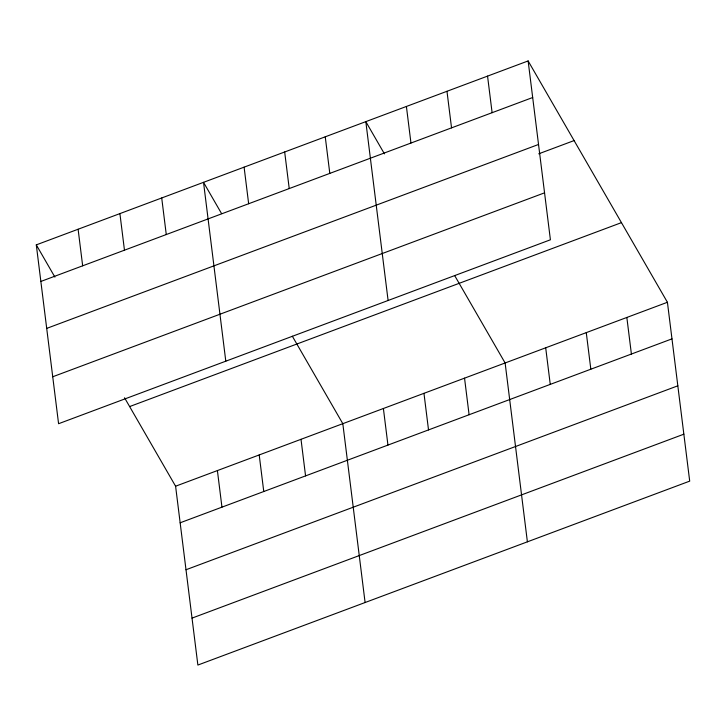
<?xml version="1.0" encoding="UTF-8"?>
<svg xmlns="http://www.w3.org/2000/svg" width="726" height="726" viewBox="0 0 726 726"><rect width="100%" height="100%" fill="white"/><g stroke="black" fill="none" stroke-linecap="round" stroke-linejoin="round"><path stroke-width="1.09" d="M528.129 60.939L550.408 239.789L58.579 423.721L36.3 244.871L528.129 60.939L667.421 302.279L689.7 481.129L197.871 665.061L175.592 486.211L124.554 397.775M40.856 281.452L532.684 97.52M46.7 328.397L538.538 144.465M538.719 153.812L574.094 140.581M52.726 376.767L544.554 192.835M129.627 406.569L621.456 222.637M175.592 486.211L667.421 302.279M180.148 522.793L671.977 338.87M186.001 569.747L677.83 385.815M192.027 618.116L683.856 434.184M384.435 153.876L365.822 121.632L388.101 300.482M454.639 275.526L505.124 362.982L527.394 541.823M221.584 213.625L203.525 182.335L225.795 361.176M292.342 336.22L342.817 423.675L365.096 602.526M36.3 244.871L54.904 277.105M626.847 317.462L631.402 354.043M586.272 332.635L590.828 369.216M545.698 347.808L550.254 384.39M487.554 76.112L492.11 112.693M446.98 91.285L451.536 127.867M464.54 378.155L469.096 414.737M406.406 106.459L410.961 143.04M423.966 393.329L428.522 429.91M383.392 408.502L387.947 445.083M325.248 136.815L329.804 173.396M284.674 151.988L289.229 188.569M301.009 439.312L305.564 475.893M244.099 167.161L248.655 203.743M259.209 454.948L263.765 491.529M217.401 470.584L221.956 507.165M161.716 197.971L166.272 234.552M119.908 213.598L124.464 250.18M78.109 229.234L82.664 265.816"/></g></svg>
